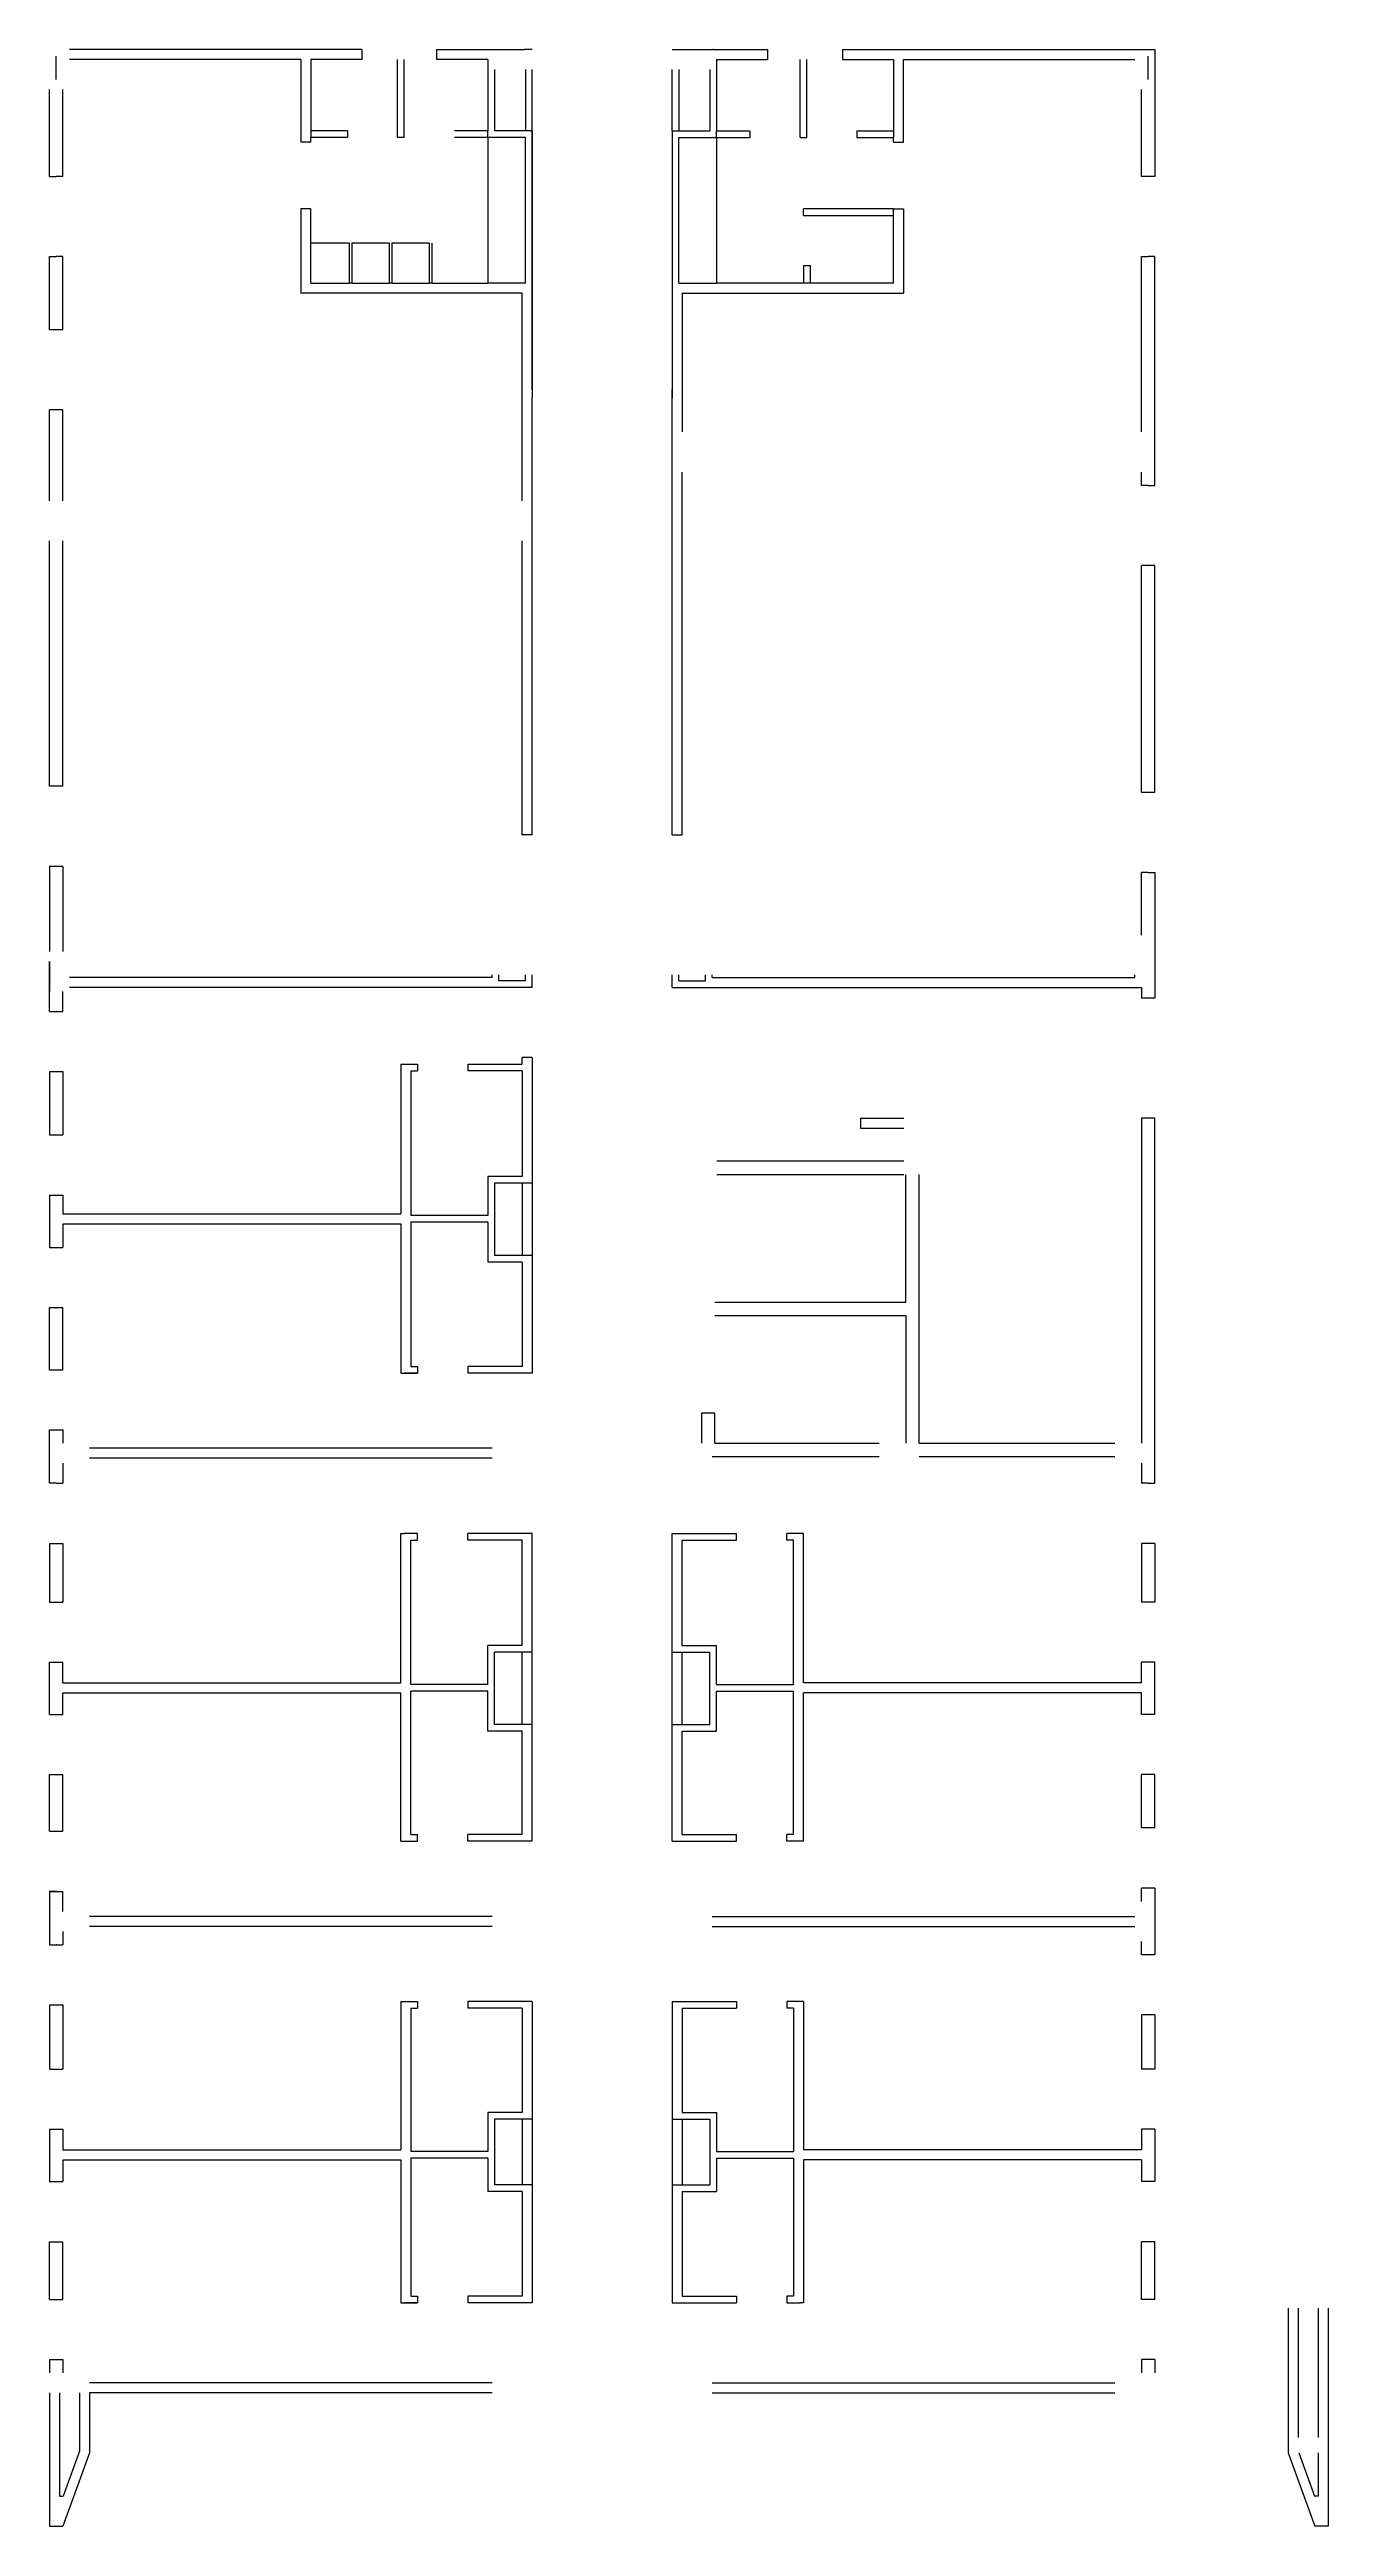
# Model space of a CAD drawing. Header units: metres. Extents: x 7979 to 27144, y 8157 to 45276.
import ezdxf

# ---------------------------------------------------------------- set-up
doc = ezdxf.new("R2010")
doc.units = ezdxf.units.M
doc.layers.add('WALL_DEBUG', color=7, linetype='Continuous')

msp = doc.modelspace()

# ---------------------------------------------------------------- linework, layer by layer
at = {"layer": 'debug', "color": 4}
for centre in [(12545, 45275), (17910, 45275), (19975, 45275), (15110, 42260), (15110, 42260), (15210, 40175), (17310, 40175), (17310, 40175), (17310, 40060), (24440, 37545), (24440, 37545), (15110, 33510), (7980, 31160), (8080, 30860), (8080, 30860), (13295, 25440), (19225, 23040), (19225, 23040), (8080, 17675), (24440, 17725), (8080, 16875), (13295, 11510)]:
    msp.add_circle(centre, 1, dxfattribs=at)
at = {"layer": 'WALL_DEBUG'}
for p, q in [((8080, 44825), (8080, 45175)), ((12660, 45275), (8280, 45275)), ((11745, 45125), (8280, 45125)), ((11745, 45125), (11745, 43890)), ((12660, 45125), (11895, 45125)), ((11895, 45125), (11895, 44060)), ((12660, 45275), (12545, 45275)), ((12660, 45275), (12660, 45125)), ((13195, 43960), (13195, 45125)), ((13295, 43960), (13295, 45125)), ((13780, 45275), (13780, 45125)), ((13780, 45275), (15095, 45275)), ((14545, 45125), (13780, 45125)), ((14545, 45125), (14545, 44060)), ((14645, 44975), (14645, 44060)), ((15210, 45275), (15095, 45275)), ((15110, 44975), (15110, 44060)), ((15210, 44060), (15210, 44975)), ((17310, 45275), (17910, 45275)), ((17310, 45275), (18740, 45275)), ((17310, 44060), (17310, 44975)), ((17410, 44975), (17410, 44060)), ((17875, 44975), (17875, 44060)), ((17975, 45125), (18740, 45125)), ((17975, 45125), (17975, 44060)), ((18740, 45275), (18740, 45125)), ((19225, 43960), (19225, 45125)), ((19325, 43960), (19325, 45125)), ((19860, 45275), (19860, 45125)), ((19860, 45275), (19975, 45275)), ((19860, 45275), (24540, 45275)), ((19860, 45125), (20625, 45125)), ((20625, 45125), (20625, 44060)), ((20775, 43890), (20775, 45125)), ((20775, 45125), (24240, 45125)), ((24440, 44825), (24440, 45175)), ((24540, 45275), (24540, 43375)), ((7980, 43375), (7980, 44675)), ((8180, 43375), (8180, 44675)), ((24340, 43375), (24340, 44675)), ((11895, 43890), (11745, 43890)), ((12445, 44060), (11895, 44060)), ((11895, 44060), (11895, 43960)), ((11895, 43890), (11895, 43960)), ((12445, 43960), (11895, 43960)), ((12445, 44060), (12445, 43960)), ((13295, 43960), (13195, 43960)), ((14545, 44060), (14045, 44060)), ((14545, 43960), (14045, 43960)), ((14545, 43960), (14545, 44060)), ((15110, 43960), (14545, 43960)), ((14545, 43960), (14545, 41775)), ((15110, 44060), (14645, 44060)), ((15210, 44060), (15110, 44060)), ((15110, 41775), (15110, 43960)), ((15210, 40175), (15210, 44060)), ((15210, 44060), (15210, 40060)), ((17310, 44060), (17410, 44060)), ((17310, 44060), (17310, 40060)), ((17410, 44060), (17875, 44060)), ((17410, 41775), (17410, 43960)), ((17410, 43960), (17975, 43960)), ((17975, 43960), (17975, 44060)), ((17975, 44060), (18475, 44060)), ((17975, 43960), (17975, 41775)), ((17975, 43960), (18475, 43960)), ((18475, 44060), (18475, 43960)), ((19225, 43960), (19325, 43960)), ((20075, 44060), (20625, 44060)), ((20075, 44060), (20075, 43960)), ((20075, 43960), (20625, 43960)), ((20625, 44060), (20625, 43960)), ((20625, 43890), (20625, 43960)), ((20625, 43890), (20775, 43890)), ((7980, 43375), (8080, 43375)), ((8180, 43375), (8080, 43375)), ((24540, 43375), (24340, 43375)), ((11895, 42890), (11745, 42890)), ((11745, 42890), (11745, 41625)), ((11895, 42375), (11895, 42890)), ((19275, 42790), (19275, 42890)), ((20625, 42890), (19275, 42890)), ((19275, 42790), (20625, 42790)), ((20625, 42790), (20625, 42890)), ((20625, 42890), (20775, 42890)), ((20625, 41775), (20625, 42790)), ((20775, 42890), (20775, 41625)), ((11895, 41775), (11895, 42375)), ((12470, 42375), (11895, 42375)), ((12470, 42375), (12470, 41775)), ((13070, 42375), (12510, 42375)), ((12510, 42375), (12510, 41775)), ((13070, 42375), (13070, 41775)), ((13670, 42375), (13110, 42375)), ((13110, 42375), (13110, 41775)), ((13670, 42375), (13670, 41775)), ((13710, 42375), (13710, 41775)), ((7980, 41075), (7980, 42175)), ((7980, 42175), (8080, 42175)), ((8180, 42175), (8080, 42175)), ((8180, 41075), (8180, 42175)), ((19275, 42040), (19375, 42040)), ((19275, 42040), (19275, 41775)), ((19375, 42040), (19375, 41775)), ((24340, 39545), (24340, 42175)), ((24340, 42175), (24440, 42175)), ((24540, 42175), (24440, 42175)), ((24540, 38745), (24540, 42175)), ((15060, 41625), (11745, 41625)), ((11895, 41775), (12470, 41775)), ((12510, 41775), (12470, 41775)), ((12510, 41775), (13070, 41775)), ((13110, 41775), (13070, 41775)), ((13110, 41775), (13670, 41775)), ((13710, 41775), (13670, 41775)), ((13710, 41775), (14545, 41775)), ((15110, 41775), (14545, 41775)), ((15060, 38515), (15060, 41625)), ((17410, 41775), (17975, 41775)), ((17460, 41625), (20775, 41625)), ((17460, 41625), (17460, 39545)), ((19275, 41775), (17975, 41775)), ((19375, 41775), (19275, 41775)), ((20625, 41775), (19375, 41775)), ((8180, 41075), (7980, 41075)), ((17310, 33510), (17310, 40175)), ((8180, 39875), (7980, 39875)), ((7980, 38515), (7980, 39875)), ((8180, 38515), (8180, 39875)), ((15210, 33510), (15210, 40060)), ((17460, 33510), (17460, 38945)), ((24340, 38745), (24340, 38945)), ((24440, 38745), (24340, 38745)), ((24440, 38745), (24540, 38745)), ((7980, 34235), (7980, 37915)), ((8180, 34235), (8180, 37915)), ((15060, 33510), (15060, 37915)), ((24340, 34145), (24340, 37545)), ((24540, 37545), (24340, 37545)), ((24540, 34145), (24540, 37545)), ((8180, 34235), (7980, 34235)), ((24340, 34145), (24540, 34145)), ((15210, 33510), (15060, 33510)), ((15210, 33510), (15110, 33510)), ((17310, 33510), (17460, 33510)), ((8180, 33035), (7980, 33035)), ((7980, 33035), (7980, 31760)), ((8180, 33035), (8180, 31760)), ((24440, 32945), (24340, 32945)), ((24340, 32003), (24340, 32945)), ((24440, 32945), (24540, 32945)), ((24540, 32945), (24540, 31060)), ((7980, 30860), (7980, 31610)), ((7980, 31610), (7980, 31160)), ((14610, 31370), (8280, 31370)), ((15210, 31220), (8280, 31220)), ((14610, 31370), (14610, 31410)), ((14710, 31320), (14710, 31410)), ((15110, 31320), (14710, 31320)), ((15110, 31320), (15110, 31410)), ((15210, 31220), (15210, 31410)), ((17310, 31220), (17310, 31410)), ((17310, 31220), (24340, 31220)), ((17410, 31320), (17410, 31410)), ((17410, 31320), (17810, 31320)), ((17810, 31320), (17810, 31410)), ((17910, 31370), (17910, 31410)), ((17910, 31370), (24240, 31370)), ((24240, 31370), (24240, 31410)), ((24340, 31220), (24340, 31060)), ((7980, 30860), (8180, 30860)), ((8180, 30860), (8180, 31160)), ((24540, 31060), (24340, 31060)), ((13245, 30070), (13245, 27830)), ((13245, 30070), (13495, 30070)), ((13495, 30070), (13495, 29970)), ((14245, 30070), (14245, 29970)), ((14245, 30070), (15060, 30070)), ((15210, 30170), (15060, 30170)), ((15060, 30070), (15060, 30170)), ((15210, 30170), (15210, 28290)), ((7980, 29960), (7980, 29010)), ((7980, 29960), (8180, 29960)), ((8180, 29960), (8180, 29010)), ((13395, 29970), (13395, 27805)), ((13395, 29970), (13495, 29970)), ((15060, 29970), (14245, 29970)), ((15060, 29970), (15060, 28390)), ((7980, 29010), (8180, 29010)), ((20130, 29260), (20780, 29260)), ((20130, 29260), (20130, 29110)), ((20130, 29110), (20780, 29110)), ((24540, 29260), (24340, 29260)), ((24340, 29260), (24340, 24390)), ((24540, 23790), (24540, 29260)), ((17980, 28620), (20780, 28620)), ((15060, 28390), (14545, 28390)), ((14545, 28390), (14545, 27805)), ((15060, 28290), (14645, 28290)), ((14645, 28290), (14645, 27205)), ((15210, 28290), (15060, 28290)), ((15060, 28290), (15060, 27205)), ((15210, 28290), (15210, 27205)), ((17980, 28420), (20780, 28420)), ((20810, 26505), (20810, 28420)), ((21010, 24390), (21010, 28420)), ((7980, 28110), (7980, 27325)), ((7980, 28110), (8180, 28110)), ((8180, 28110), (8180, 27830)), ((8180, 27830), (13245, 27830)), ((8180, 27680), (8180, 27325)), ((8180, 27680), (13245, 27680)), ((13245, 27680), (13245, 25440)), ((14545, 27805), (13395, 27805)), ((14545, 27705), (13395, 27705)), ((13395, 27705), (13395, 25540)), ((14545, 27705), (14545, 27105)), ((7980, 27325), (8180, 27325)), ((15060, 27105), (14545, 27105)), ((15060, 27205), (14645, 27205)), ((15210, 27205), (15060, 27205)), ((15060, 27105), (15060, 25540)), ((15210, 27205), (15210, 25440)), ((7980, 25490), (7980, 26425)), ((7980, 26425), (8180, 26425)), ((8180, 25490), (8180, 26425)), ((17950, 26505), (20810, 26505)), ((17950, 26305), (20810, 26305)), ((20810, 26305), (20810, 24390)), ((7980, 25490), (8180, 25490)), ((13245, 25440), (13495, 25440)), ((13495, 25440), (13295, 25440)), ((13395, 25540), (13495, 25540)), ((13495, 25540), (13495, 25440)), ((15060, 25540), (14245, 25540)), ((14245, 25540), (14245, 25440)), ((15210, 25440), (14245, 25440)), ((7980, 23790), (7980, 24590)), ((7980, 24590), (8080, 24590)), ((8080, 24590), (8180, 24590)), ((8180, 24590), (8180, 24390)), ((17950, 24840), (17750, 24840)), ((17750, 24840), (17750, 24390)), ((17950, 24390), (17950, 24840)), ((14610, 24315), (8580, 24315)), ((14610, 24165), (8580, 24165)), ((17910, 24190), (20410, 24190)), ((17950, 24390), (20410, 24390)), ((21010, 24390), (23940, 24390)), ((21010, 24190), (23940, 24190)), ((8080, 23790), (7980, 23790)), ((8080, 23790), (8180, 23790)), ((8180, 24090), (8180, 23790)), ((24340, 24090), (24340, 23790)), ((24440, 23790), (24340, 23790)), ((24440, 23790), (24540, 23790)), ((13245, 20800), (13245, 23040)), ((13245, 23040), (13295, 23040)), ((13495, 23040), (13295, 23040)), ((13495, 22940), (13495, 23040)), ((15210, 23040), (14245, 23040)), ((14245, 22940), (14245, 23040)), ((15210, 21260), (15210, 23040)), ((17310, 21260), (17310, 23040)), ((17310, 23040), (18275, 23040)), ((18275, 22940), (18275, 23040)), ((19275, 23040), (19025, 23040)), ((19025, 22940), (19025, 23040)), ((19275, 20800), (19275, 23040)), ((7980, 22890), (7980, 22010)), ((7980, 22890), (8180, 22890)), ((8180, 22890), (8180, 22010)), ((13395, 20775), (13395, 22940)), ((13395, 22940), (13495, 22940)), ((15060, 22940), (14245, 22940)), ((15060, 21360), (15060, 22940)), ((17460, 21360), (17460, 22940)), ((17460, 22940), (18275, 22940)), ((19125, 22940), (19025, 22940)), ((19125, 20775), (19125, 22940)), ((24540, 22890), (24340, 22890)), ((24340, 22890), (24340, 22010)), ((24540, 22890), (24540, 22010)), ((7980, 22010), (8180, 22010)), ((24540, 22010), (24340, 22010)), ((15060, 21360), (14545, 21360)), ((14545, 20775), (14545, 21360)), ((15060, 21260), (14645, 21260)), ((14645, 20175), (14645, 21260)), ((15210, 21260), (15060, 21260)), ((15060, 20175), (15060, 21260)), ((15210, 20175), (15210, 21260)), ((17310, 20175), (17310, 21260)), ((17310, 21260), (17460, 21260)), ((17460, 21360), (17975, 21360)), ((17460, 20175), (17460, 21260)), ((17460, 21260), (17875, 21260)), ((17875, 20175), (17875, 21260)), ((17975, 20775), (17975, 21360)), ((7980, 20325), (7980, 21110)), ((7980, 21110), (8180, 21110)), ((8180, 20800), (8180, 21110)), ((8180, 20800), (13245, 20800)), ((24340, 20800), (19275, 20800)), ((24540, 21110), (24340, 21110)), ((24340, 20800), (24340, 21110)), ((24540, 20325), (24540, 21110)), ((8180, 20325), (8180, 20650)), ((8180, 20650), (13245, 20650)), ((13245, 18425), (13245, 20650)), ((14545, 20775), (13395, 20775)), ((14545, 20675), (13395, 20675)), ((13395, 18525), (13395, 20675)), ((14545, 20075), (14545, 20675)), ((17975, 20775), (19125, 20775)), ((17975, 20075), (17975, 20675)), ((17975, 20675), (19125, 20675)), ((19125, 18525), (19125, 20675)), ((24340, 20650), (19275, 20650)), ((19275, 18425), (19275, 20650)), ((24340, 20325), (24340, 20650)), ((7980, 20325), (8180, 20325)), ((15060, 20075), (14545, 20075)), ((15060, 20175), (14645, 20175)), ((15210, 20175), (15060, 20175)), ((15060, 18525), (15060, 20075)), ((15210, 18425), (15210, 20175)), ((17310, 18425), (17310, 20175)), ((17310, 20175), (17460, 20175)), ((17460, 20175), (17875, 20175)), ((17460, 18525), (17460, 20075)), ((17460, 20075), (17975, 20075)), ((24540, 20325), (24340, 20325)), ((7980, 18575), (7980, 19425)), ((7980, 19425), (8180, 19425)), ((8180, 18575), (8180, 19425)), ((24540, 19425), (24340, 19425)), ((24340, 18625), (24340, 19425)), ((24540, 18625), (24540, 19425)), ((7980, 18575), (8180, 18575)), ((24540, 18625), (24340, 18625)), ((13245, 18425), (13495, 18425)), ((13395, 18525), (13495, 18525)), ((13495, 18425), (13495, 18525)), ((15060, 18525), (14245, 18525)), ((14245, 18425), (14245, 18525)), ((15210, 18425), (14245, 18425)), ((17310, 18425), (18275, 18425)), ((17460, 18525), (18275, 18525)), ((18275, 18425), (18275, 18525)), ((19125, 18525), (19025, 18525)), ((19025, 18425), (19025, 18525)), ((19275, 18425), (19025, 18425)), ((8080, 17675), (7980, 17675)), ((7980, 17675), (7980, 16875)), ((7980, 17675), (8180, 17675)), ((8180, 17375), (8180, 17675)), ((24440, 17725), (24340, 17725)), ((24540, 17725), (24340, 17725)), ((24340, 17525), (24340, 17725)), ((24540, 17725), (24540, 16725)), ((8180, 17075), (8180, 16875)), ((14610, 17300), (8580, 17300)), ((14610, 17150), (8580, 17150)), ((17910, 17300), (24240, 17300)), ((17910, 17150), (24240, 17150)), ((7980, 16875), (8180, 16875)), ((8080, 16875), (8180, 16875)), ((24340, 16725), (24340, 16925)), ((24440, 16725), (24340, 16725)), ((24540, 16725), (24440, 16725)), ((7980, 15975), (7980, 15010)), ((7980, 15975), (8180, 15975)), ((8180, 15975), (8180, 15010)), ((13245, 16025), (13245, 13800)), ((13245, 16025), (13495, 16025)), ((13495, 16025), (13495, 15925)), ((15210, 16025), (14245, 16025)), ((14245, 16025), (14245, 15925)), ((15210, 16025), (15210, 14260)), ((17310, 16025), (17310, 14260)), ((17310, 16025), (18275, 16025)), ((18275, 16025), (18275, 15925)), ((19275, 16025), (19025, 16025)), ((19025, 16025), (19025, 15925)), ((19275, 16025), (19275, 13800)), ((13395, 15925), (13395, 13775)), ((13395, 15925), (13495, 15925)), ((15060, 15925), (14245, 15925)), ((15060, 15925), (15060, 14360)), ((17460, 15925), (17460, 14360)), ((17460, 15925), (18275, 15925)), ((19125, 15925), (19025, 15925)), ((19125, 15925), (19125, 13775)), ((24540, 15825), (24340, 15825)), ((24340, 15825), (24340, 15010)), ((24540, 15825), (24540, 15010)), ((7980, 15010), (8180, 15010)), ((24540, 15010), (24340, 15010)), ((7980, 14110), (7980, 13325)), ((7980, 14110), (8180, 14110)), ((8180, 14110), (8180, 13800)), ((15060, 14360), (14545, 14360)), ((14545, 14360), (14545, 13775)), ((15060, 14260), (14645, 14260)), ((14645, 14260), (14645, 13275)), ((15210, 14260), (15060, 14260)), ((15060, 14260), (15060, 13275)), ((15210, 14260), (15210, 13275)), ((17310, 14260), (17310, 13275)), ((17310, 14260), (17460, 14260)), ((17460, 14360), (17975, 14360)), ((17460, 14260), (17460, 13275)), ((17460, 14260), (17875, 14260)), ((17875, 14260), (17875, 13275)), ((17975, 14360), (17975, 13775)), ((24540, 14110), (24340, 14110)), ((24340, 14110), (24340, 13800)), ((24540, 14110), (24540, 13325)), ((8180, 13800), (13245, 13800)), ((14545, 13775), (13395, 13775)), ((17975, 13775), (19125, 13775)), ((24340, 13800), (19275, 13800)), ((8180, 13650), (8180, 13325)), ((8180, 13650), (13245, 13650)), ((13245, 13650), (13245, 11510)), ((14545, 13675), (13395, 13675)), ((13395, 13675), (13395, 11610)), ((14545, 13675), (14545, 13175)), ((17975, 13675), (17975, 13175)), ((17975, 13675), (19125, 13675)), ((19125, 13675), (19125, 11610)), ((24340, 13650), (19275, 13650)), ((19275, 13650), (19275, 11510)), ((24340, 13650), (24340, 13325)), ((7980, 13325), (8180, 13325)), ((15060, 13175), (14545, 13175)), ((15060, 13275), (14645, 13275)), ((15210, 13275), (15060, 13275)), ((15060, 13175), (15060, 11610)), ((15210, 13275), (15210, 11510)), ((17310, 13275), (17310, 11510)), ((17310, 13275), (17460, 13275)), ((17460, 13275), (17875, 13275)), ((17460, 13175), (17460, 11610)), ((17460, 13175), (17975, 13175)), ((24540, 13325), (24340, 13325)), ((7980, 11560), (7980, 12425)), ((7980, 12425), (8180, 12425)), ((8180, 11560), (8180, 12425)), ((24540, 12425), (24340, 12425)), ((24340, 11560), (24340, 12425)), ((24540, 11560), (24540, 12425)), ((7980, 11560), (8180, 11560)), ((13245, 11510), (13495, 11510)), ((13495, 11510), (13295, 11510)), ((13395, 11610), (13495, 11610)), ((13495, 11610), (13495, 11510)), ((15060, 11610), (14245, 11610)), ((14245, 11610), (14245, 11510)), ((15210, 11510), (14245, 11510)), ((17310, 11510), (18275, 11510)), ((17460, 11610), (18275, 11610)), ((18275, 11610), (18275, 11510)), ((19125, 11610), (19025, 11610)), ((19025, 11610), (19025, 11510)), ((19025, 11510), (19225, 11510)), ((19275, 11510), (19225, 11510)), ((24540, 11560), (24340, 11560)), ((26540, 11430), (26540, 9260)), ((26690, 11430), (26690, 9490)), ((26990, 11430), (26990, 9490)), ((27140, 11430), (27140, 8160)), ((7980, 10660), (7980, 10460)), ((7980, 10660), (8180, 10660)), ((8180, 10660), (8180, 10460)), ((24540, 10660), (24340, 10660)), ((24340, 10660), (24340, 10460)), ((24540, 10660), (24540, 10460)), ((7980, 10160), (7980, 8160)), ((8130, 10160), (8130, 8610)), ((8430, 10160), (8430, 9287)), ((14610, 10310), (8580, 10310)), ((14610, 10160), (8580, 10160)), ((8580, 10160), (8580, 9260)), ((17910, 10310), (23940, 10310)), ((17910, 10160), (23940, 10160)), ((8430, 9287), (8184, 8610)), ((8580, 9260), (8180, 8160)), ((26540, 9260), (26940, 8160)), ((26700, 9260), (26936, 8610)), ((26990, 9260), (26990, 8610)), ((8130, 8610), (8184, 8610)), ((26990, 8610), (26936, 8610)), ((7980, 8160), (8180, 8160)), ((27140, 8160), (26940, 8160))]:
    msp.add_line(p, q, dxfattribs=at)

# ---------------------------------------------------------------- texts
at = {"layer": 'comp_debug_text', "char_height": 2.5, "attachment_point": 1}
for s, insert in [('56', (8080, 45000)), ('54', (10012.5, 45125)), ('54', (10412.5, 45275)), ('54', (12277.5, 45125)), ('54', (12602.5, 45275)), ('54', (12660, 45200)), ('58', (13780, 45200)), ('58', (14162.5, 45125)), ('58', (14437.5, 45275)), ('58', (15152.5, 45275)), ('22', (17610, 45275)), ('22', (18325, 45275)), ('22', (18357.5, 45125)), ('22', (18740, 45200)), ('23', (19860, 45200)), ('23', (19917.5, 45275)), ('23', (20242.5, 45125)), ('23', (22257.5, 45275)), ('23', (22507.5, 45125)), ('24', (24440, 45000)), ('54', (11895, 44592.5)), ('63', (13195, 44542.5)), ('63', (13295, 44542.5)), ('58', (14545, 44592.5)), ('22', (17975, 44592.5)), ('26', (19225, 44542.5)), ('26', (19325, 44542.5)), ('23', (20625, 44592.5)), ('54', (11745, 44507.5)), ('57', (14645, 44517.5)), ('57', (15110, 44517.5)), ('57', (15210, 44517.5)), ('25', (17310, 44517.5)), ('25', (17410, 44517.5)), ('25', (17875, 44517.5)), ('23', (20775, 44507.5)), ('23', (24540, 44325)), ('55', (7980, 44025)), ('55', (8180, 44025)), ('54', (11820, 43890)), ('54', (11895, 44010)), ('54', (11895, 43925)), ('54', (12170, 44060)), ('54', (12170, 43960)), ('54', (12445, 44010)), ('63', (13245, 43960)), ('58', (14295, 44060)), ('58', (14295, 43960)), ('58', (14545, 44010)), ('58', (14827.5, 43960)), ('57', (14877.5, 44060)), ('57', (15160, 44060)), ('25', (17360, 44060)), ('25', (17642.5, 44060)), ('22', (17692.5, 43960)), ('22', (17975, 44010)), ('22', (18225, 44060)), ('22', (18225, 43960)), ('22', (18475, 44010)), ('26', (19275, 43960)), ('23', (20075, 44010)), ('23', (20350, 44060)), ('23', (20350, 43960)), ('23', (20625, 44010)), ('23', (20625, 43925)), ('23', (20700, 43890)), ('23', (24340, 44025)), ('55', (8030, 43375)), ('55', (8130, 43375)), ('58', (15110, 43110)), ('23', (24440, 43375)), ('58', (11820, 42890)), ('58', (14545, 42867.5)), ('22', (17410, 42867.5)), ('22', (17975, 42867.5)), ('22', (19275, 42840)), ('22', (19950, 42890)), ('22', (19950, 42790)), ('22', (20625, 42840)), ('22', (20700, 42890)), ('58', (11895, 42632.5)), ('58', (12182.5, 42375)), ('58', (12790, 42375)), ('58', (13390, 42375)), ('62', (8030, 42175)), ('62', (8130, 42175)), ('58', (11745, 42257.5)), ('58', (11895, 42075)), ('58', (12470, 42075)), ('58', (12510, 42075)), ('58', (13070, 42075)), ('58', (13110, 42075)), ('58', (13670, 42075)), ('58', (13710, 42075)), ('58', (15110, 42017.5)), ('57', (15210, 42117.5)), ('25', (17310, 42117.5)), ('22', (19325, 42040)), ('22', (20625, 42282.5)), ('22', (20775, 42257.5)), ('50', (24390, 42175)), ('50', (24490, 42175)), ('62', (7980, 41625)), ('62', (8180, 41625)), ('58', (12182.5, 41775)), ('58', (12490, 41775)), ('58', (12790, 41775)), ('58', (13090, 41775)), ('58', (13390, 41775)), ('58', (13402.5, 41625)), ('58', (13690, 41775)), ('58', (14127.5, 41775)), ('58', (14827.5, 41775)), ('22', (17692.5, 41775)), ('22', (18625, 41775)), ('22', (19117.5, 41625)), ('22', (19275, 41907.5)), ('22', (19325, 41775)), ('22', (19375, 41907.5)), ('22', (20000, 41775)), ('62', (8080, 41075)), ('50', (24340, 40860)), ('22', (17460, 40585)), ('50', (24540, 40460)), ('57', (15210, 40117.5)), ('25', (17310, 40117.5)), ('61', (8080, 39875)), ('58', (15060, 40070)), ('61', (7980, 39195)), ('61', (8180, 39195)), ('50', (24340, 38845)), ('50', (24390, 38745)), ('50', (24490, 38745)), ('49', (24390, 37545)), ('49', (24490, 37545)), ('57', (15210, 36785)), ('25', (17310, 36785)), ('60', (7980, 36075)), ('60', (8180, 36075)), ('25', (17460, 36227.5)), ('57', (15060, 35712.5)), ('49', (24340, 35845)), ('49', (24540, 35845)), ('60', (8080, 34235)), ('49', (24440, 34145)), ('57', (15085, 33510)), ('57', (15160, 33510)), ('25', (17385, 33510)), ('53', (8080, 33035)), ('21', (24390, 32945)), ('21', (24490, 32945)), ('53', (7980, 32397.5)), ('53', (8180, 32397.5)), ('21', (24340, 32474)), ('21', (24540, 32002.5)), ('16', (7980, 31385)), ('52', (11445, 31370)), ('59', (11745, 31220)), ('52', (14610, 31390)), ('51', (14710, 31365)), ('51', (14910, 31320)), ('51', (15110, 31365)), ('59', (15210, 31315)), ('21', (17310, 31315)), ('20', (17410, 31365)), ('20', (17610, 31320)), ('20', (17810, 31365)), ('27', (17910, 31390)), ('21', (20825, 31220)), ('27', (21075, 31370)), ('27', (24240, 31390)), ('16', (7980, 31010)), ('16', (8030, 30860)), ('16', (8130, 30860)), ('16', (8180, 31010)), ('21', (24340, 31140)), ('21', (24440, 31060)), ('18', (13370, 30070)), ('18', (14652.5, 30070)), ('18', (15060, 30120)), ('18', (15135, 30170)), ('17', (8080, 29960)), ('18', (13445, 29970)), ('18', (13495, 30020)), ('18', (14245, 30020)), ('18', (14652.5, 29970)), ('17', (7980, 29485)), ('17', (8180, 29485)), ('17', (8080, 29010)), ('18', (15060, 29180)), ('18', (15210, 29230)), ('69', (20130, 29185)), ('69', (20455, 29260)), ('69', (20455, 29110)), ('42', (24440, 29260)), ('18', (13245, 28950)), ('18', (13395, 28887.5)), ('48', (19380, 28620)), ('18', (14802.5, 28390)), ('18', (14852.5, 28290)), ('18', (15135, 28290)), ('47', (19380, 28420)), ('18', (8080, 28110)), ('18', (8180, 27970)), ('18', (14545, 28097.5)), ('18', (7980, 27717.5)), ('18', (8180, 27502.5)), ('18', (10712.5, 27830)), ('18', (10712.5, 27680)), ('18', (13970, 27805)), ('18', (13970, 27705)), ('18', (14645, 27747.5)), ('18', (15060, 27747.5)), ('18', (15210, 27747.5)), ('18', (8080, 27325)), ('18', (14545, 27405)), ('18', (14802.5, 27105)), ('18', (14852.5, 27205)), ('18', (15135, 27205)), ('46', (20810, 27462.5)), ('42', (24340, 26825)), ('19', (8080, 26425)), ('18', (13245, 26560)), ('18', (13395, 26622.5)), ('46', (19380, 26505)), ('44', (21010, 26405)), ('42', (24540, 26525)), ('18', (15060, 26322.5)), ('18', (15210, 26322.5)), ('45', (19380, 26305)), ('19', (7980, 25957.5)), ('19', (8180, 25957.5)), ('19', (8080, 25490)), ('18', (13270, 25440)), ('18', (13395, 25440)), ('18', (13445, 25540)), ('18', (13495, 25490)), ('18', (14245, 25490)), ('18', (14652.5, 25540)), ('18', (14727.5, 25440)), ('45', (20810, 25347.5)), ('13', (8030, 24590)), ('13', (8130, 24590)), ('43', (17750, 24615)), ('43', (17850, 24840)), ('43', (17950, 24615)), ('13', (7980, 24190)), ('13', (8180, 24490)), ('14', (11595, 24315)), ('15', (11595, 24165)), ('40', (19160, 24190)), ('43', (19180, 24390)), ('44', (22475, 24390)), ('41', (22475, 24190)), ('13', (8030, 23790)), ('13', (8130, 23790)), ('13', (8180, 23940)), ('42', (24340, 23940)), ('42', (24390, 23790)), ('42', (24490, 23790)), ('11', (13270, 23040)), ('11', (13395, 23040)), ('11', (14727.5, 23040)), ('38', (17792.5, 23040)), ('38', (19125, 23040)), ('38', (19250, 23040)), ('12', (8080, 22890)), ('11', (13445, 22940)), ('11', (13495, 22990)), ('11', (14245, 22990)), ('11', (14652.5, 22940)), ('38', (17867.5, 22940)), ('38', (18275, 22990)), ('38', (19025, 22990)), ('38', (19075, 22940)), ('39', (24440, 22890)), ('12', (7980, 22450)), ('12', (8180, 22450)), ('39', (24340, 22450)), ('39', (24540, 22450)), ('12', (8080, 22010)), ('11', (13245, 21920)), ('11', (15060, 22150)), ('11', (15210, 22150)), ('38', (17310, 22150)), ('38', (17460, 22150)), ('38', (19275, 21920)), ('39', (24440, 22010)), ('11', (13395, 21857.5)), ('38', (19125, 21857.5)), ('11', (14802.5, 21360)), ('11', (14852.5, 21260)), ('11', (15135, 21260)), ('38', (17385, 21260)), ('38', (17667.5, 21260)), ('38', (17717.5, 21360)), ('11', (8080, 21110)), ('11', (8180, 20955)), ('11', (10712.5, 20800)), ('11', (14545, 21067.5)), ('38', (17975, 21067.5)), ('38', (21807.5, 20800)), ('38', (24340, 20955)), ('38', (24440, 21110)), ('11', (7980, 20717.5)), ('11', (8180, 20487.5)), ('11', (10712.5, 20650)), ('11', (13970, 20775)), ('11', (13970, 20675)), ('11', (14645, 20717.5)), ('11', (15060, 20717.5)), ('11', (15210, 20717.5)), ('38', (17310, 20717.5)), ('38', (17460, 20717.5)), ('38', (17875, 20717.5)), ('38', (18550, 20775)), ('38', (18550, 20675)), ('38', (21807.5, 20650)), ('38', (24340, 20487.5)), ('38', (24540, 20717.5)), ('11', (8080, 20325)), ('11', (14545, 20375)), ('11', (14802.5, 20075)), ('11', (14852.5, 20175)), ('11', (15135, 20175)), ('38', (17385, 20175)), ('38', (17667.5, 20175)), ('38', (17717.5, 20075)), ('38', (17975, 20375)), ('38', (24440, 20325)), ('10', (8080, 19425)), ('11', (13245, 19537.5)), ('11', (13395, 19600)), ('38', (19125, 19600)), ('38', (19275, 19537.5)), ('37', (24440, 19425)), ('10', (7980, 19000)), ('10', (8180, 19000)), ('11', (15060, 19300)), ('11', (15210, 19300)), ('38', (17310, 19300)), ('38', (17460, 19300)), ('37', (24340, 19025)), ('37', (24540, 19025)), ('10', (8080, 18575)), ('37', (24440, 18625)), ('11', (13370, 18425)), ('11', (13445, 18525)), ('11', (13495, 18475)), ('11', (14245, 18475)), ('11', (14652.5, 18525)), ('11', (14727.5, 18425)), ('38', (17792.5, 18425)), ('38', (17867.5, 18525)), ('38', (18275, 18475)), ('38', (19025, 18475)), ('38', (19075, 18525)), ('38', (19150, 18425)), ('1', (8030, 17675)), ('1', (8130, 17675)), ('1', (8180, 17525)), ('30', (24340, 17625)), ('30', (24390, 17725)), ('30', (24490, 17725)), ('1', (7980, 17275)), ('8', (11595, 17150)), ('9', (11595, 17300)), ('28', (21075, 17300)), ('29', (21075, 17150)), ('30', (24540, 17225)), ('1', (8030, 16875)), ('1', (8130, 16875)), ('1', (8180, 16975)), ('30', (24340, 16825)), ('30', (24390, 16725)), ('30', (24490, 16725)), ('4', (8080, 15975)), ('5', (13370, 16025)), ('5', (13495, 15975)), ('5', (14245, 15975)), ('5', (14727.5, 16025)), ('34', (17792.5, 16025)), ('34', (18275, 15975)), ('34', (19025, 15975)), ('34', (19150, 16025)), ('5', (13445, 15925)), ('5', (14652.5, 15925)), ('34', (17867.5, 15925)), ('34', (19075, 15925)), ('33', (24440, 15825)), ('4', (7980, 15492.5)), ('4', (8180, 15492.5)), ('33', (24340, 15417.5)), ('33', (24540, 15417.5)), ('4', (8080, 15010)), ('5', (13245, 14912.5)), ('5', (13395, 14850)), ('5', (15060, 15142.5)), ('5', (15210, 15142.5)), ('34', (17310, 15142.5)), ('34', (17460, 15142.5)), ('34', (19125, 14850)), ('34', (19275, 14912.5)), ('33', (24440, 15010)), ('5', (8080, 14110)), ('5', (14802.5, 14360)), ('5', (14852.5, 14260)), ('5', (15135, 14260)), ('34', (17385, 14260)), ('34', (17667.5, 14260)), ('34', (17717.5, 14360)), ('34', (24440, 14110)), ('5', (8180, 13955)), ('5', (10712.5, 13800)), ('5', (13970, 13775)), ('5', (14545, 14067.5)), ('5', (14645, 13767.5)), ('5', (15060, 13767.5)), ('5', (15210, 13767.5)), ('34', (17310, 13767.5)), ('34', (17460, 13767.5)), ('34', (17875, 13767.5)), ('34', (17975, 14067.5)), ('34', (18550, 13775)), ('34', (21807.5, 13800)), ('34', (24340, 13955)), ('5', (7980, 13717.5)), ('5', (8180, 13487.5)), ('5', (10712.5, 13650)), ('5', (13970, 13675)), ('5', (14545, 13425)), ('34', (17975, 13425)), ('34', (18550, 13675)), ('34', (21807.5, 13650)), ('34', (24340, 13487.5)), ('34', (24540, 13717.5)), ('5', (8080, 13325)), ('5', (14802.5, 13175)), ('5', (14852.5, 13275)), ('5', (15135, 13275)), ('34', (17385, 13275)), ('34', (17667.5, 13275)), ('34', (17717.5, 13175)), ('34', (24440, 13325)), ('5', (13395, 12642.5)), ('34', (19125, 12642.5)), ('7', (8080, 12425)), ('5', (13245, 12580)), ('5', (15060, 12392.5)), ('5', (15210, 12392.5)), ('34', (17310, 12392.5)), ('34', (17460, 12392.5)), ('34', (19275, 12580)), ('36', (24440, 12425)), ('7', (7980, 11992.5)), ('7', (8180, 11992.5)), ('36', (24340, 11992.5)), ('36', (24540, 11992.5)), ('7', (8080, 11560)), ('5', (13270, 11510)), ('5', (13395, 11510)), ('5', (13445, 11610)), ('5', (13495, 11560)), ('5', (14245, 11560)), ('5', (14652.5, 11610)), ('5', (14727.5, 11510)), ('34', (17792.5, 11510)), ('34', (17867.5, 11610)), ('34', (18275, 11560)), ('34', (19025, 11560)), ('34', (19075, 11610)), ('34', (19125, 11510)), ('34', (19250, 11510)), ('36', (24440, 11560)), ('6', (7980, 10560)), ('6', (8080, 10660)), ('6', (8180, 10560)), ('35', (24340, 10560)), ('35', (24440, 10660)), ('35', (24540, 10560)), ('66', (26690, 10460)), ('67', (26990, 10460)), ('3', (11595, 10310)), ('2', (11595, 10160)), ('32', (20925, 10310)), ('31', (20925, 10160)), ('65', (26540, 10345)), ('64', (8430, 9723.5)), ('2', (8580, 9710)), ('65', (27140, 9795)), ('64', (8130, 9385)), ('2', (7980, 9160)), ('64', (8307, 8948.5)), ('68', (26818, 8935)), ('68', (26990, 8935)), ('64', (8157, 8610)), ('2', (8380, 8710)), ('65', (26740, 8710)), ('68', (26963, 8610)), ('2', (8080, 8160)), ('65', (27040, 8160))]:
    msp.add_mtext(s, dxfattribs=dict(at, insert=insert))
at = {"layer": 'debug', "char_height": 2.5, "attachment_point": 1}
for s, insert in [('discarded 54', (12545, 45275)), ('discarded 22', (17910, 45275)), ('discarded 23', (19975, 45275)), ('discarded 58', (15110, 42260)), ('discarded 58', (15110, 42260)), ('discarded 57', (15210, 40175)), ('discarded 25', (17310, 40175)), ('discarded 25', (17310, 40175)), ('discarded 25', (17310, 40060)), ('discarded 49', (24440, 37545)), ('discarded 49', (24440, 37545)), ('discarded 57', (15110, 33510)), ('discarded 16', (7980, 31160)), ('discarded 16', (8080, 30860)), ('discarded 16', (8080, 30860)), ('discarded 18', (13295, 25440)), ('discarded 38', (19225, 23040)), ('discarded 38', (19225, 23040)), ('discarded 1', (8080, 17675)), ('discarded 30', (24440, 17725)), ('discarded 1', (8080, 16875)), ('discarded 5', (13295, 11510))]:
    msp.add_mtext(s, dxfattribs=dict(at, insert=insert))

doc.saveas('drawing.dxf')
